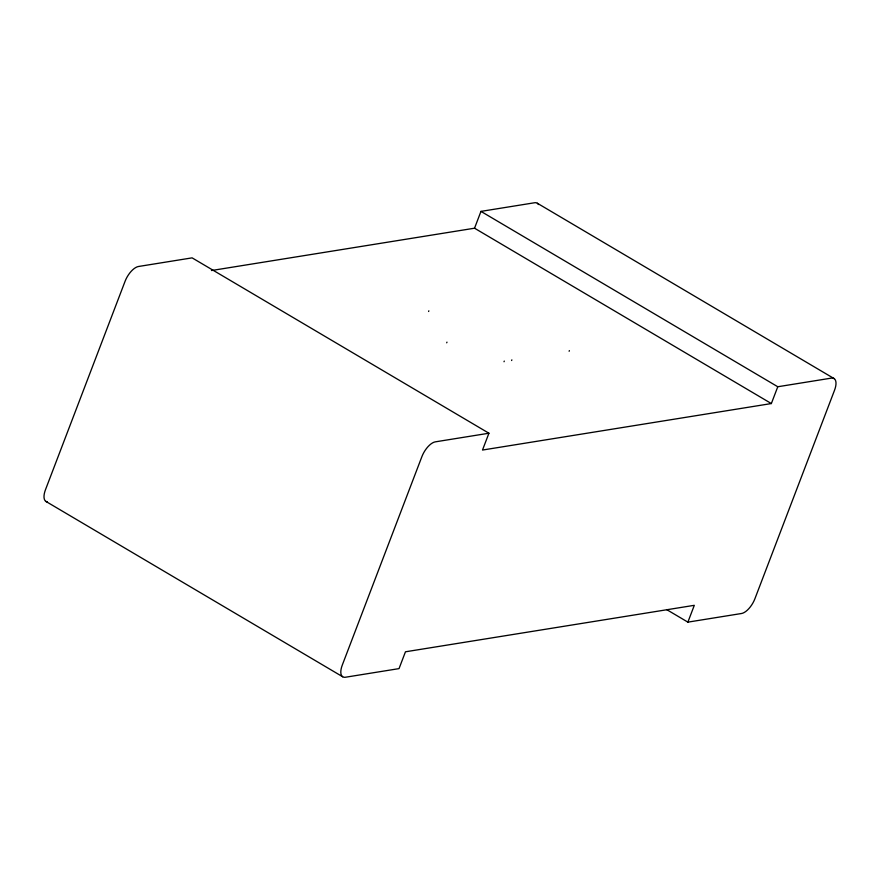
<?xml version="1.0" encoding="UTF-8"?>
<svg xmlns="http://www.w3.org/2000/svg" width="880" height="880" viewBox="0 0 880 880"><rect width="100%" height="100%" fill="white"/><g stroke="black" fill="none" stroke-linecap="round" stroke-linejoin="round"><path stroke-width="1.32" d="M428.604 311.487L428.857 310.816M211.453 270.534L474.54 228.206L480.964 211.387L534.6 202.752A15.169 6.875 -59.4 0 1 537.79 203.621M446.71 342.815L446.974 342.133M504.02 361.746L504.273 361.075M511.61 360.525L511.863 359.854M47.355 501.93A15.169 6.875 -59.4 0 1 45.463 489.764L125.081 281.281A15.169 6.875 -59.4 0 1 138.468 266.497L192.115 257.862L488.928 433.224L482.504 450.043L771.353 403.557L777.777 386.749L831.413 378.114A15.169 6.875 -59.4 0 1 834.537 390.236L754.919 598.719A15.169 6.875 -59.4 0 1 741.532 613.503L687.885 622.138L666.6 609.554M569.118 351.274L569.371 350.603M687.885 622.138L694.309 605.319L405.46 651.794L399.036 668.613L345.4 677.248A15.169 6.875 -59.4 0 1 342.276 665.115L421.894 456.632A15.169 6.875 -59.4 0 1 435.281 441.859L488.928 433.224M537.372 203.269L834.185 378.631M480.964 211.387L777.777 386.749M474.54 228.206L771.353 403.557M45.815 501.369L342.628 676.731M538.153 204.05A15.169 6.875 -59.4 0 1 538.472 204.545"/></g></svg>
